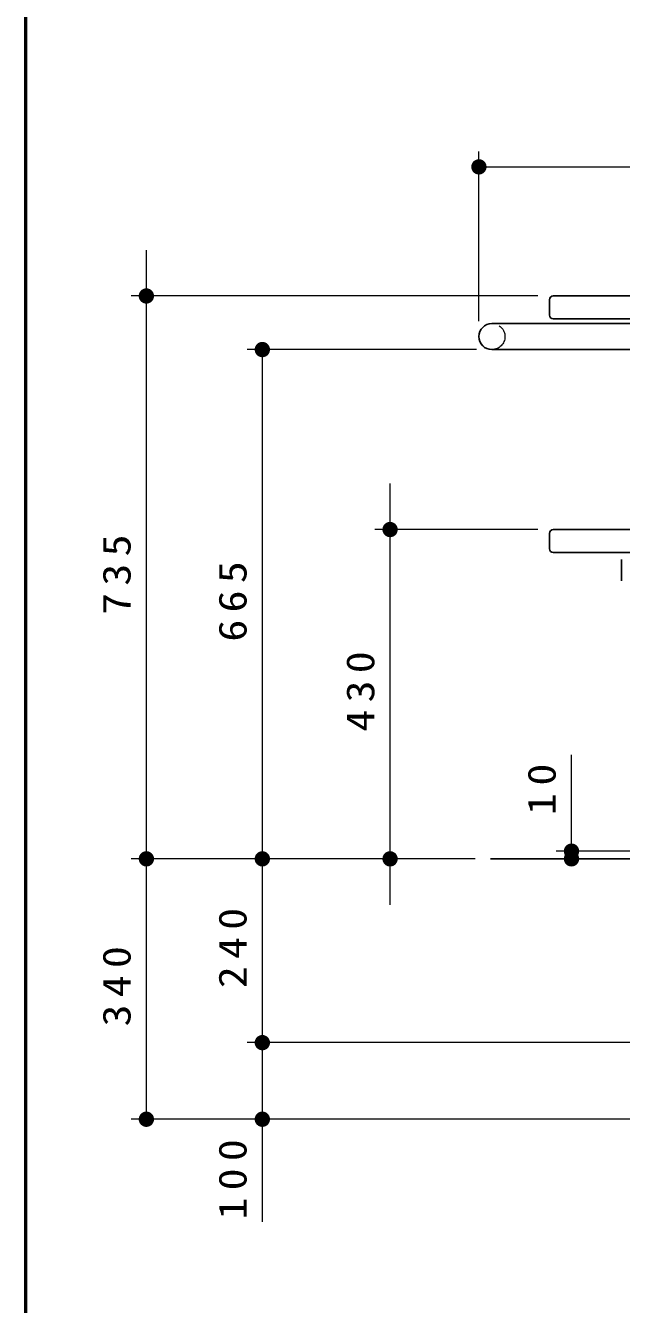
# Model space of a CAD drawing. Units: millimetres on the paper, scale 1:20. Extents: x -365 to 0, y -5 to 257.
# Drawn here: x -365 to -326.1, y 42.9 to 126.4 of the extents above; entities that cross this region are included whole.
import ezdxf

# ---------------------------------------------------------------- set-up
doc = ezdxf.new("R2010")
doc.units = ezdxf.units.MM
doc.linetypes.add('USER1', pattern=[4.5, 2.5, -2])
doc.layers.add('1_20', color=7, linetype='Continuous', lineweight=25)
doc.layers.add('LY_3', color=7, linetype='Continuous', lineweight=13)
doc.styles.add('ＭＳ ゴシック', font='')
doc.styles.get('ＭＳ ゴシック').set_extended_font_data('MS Gothic')

# ---------------------------------------------------------------- blocks, each defined once
blk = doc.blocks.new('filled_dot')
at = {"color": 0, "linetype": 'Continuous', "lineweight": -2, "const_width": 1.25}
blk.add_lwpolyline([(-0.625, 0, 1), (0.625, 0, 1)], format="xyb", close=True, dxfattribs=at)

msp = doc.modelspace()

# ---------------------------------------------------------------- linework, layer by layer
at = {"layer": '1_20', "lineweight": 13}
for p, q in [((-335.411, 107.062), (-335.411, 118.141)), ((-335.411, 117.141), (-306.811, 117.141)), ((-357.116, 68.962), (-357.116, 111.712)), ((-331.561, 108.712), (-358.116, 108.712)), ((-335.561, 105.212), (-350.547, 105.212)), ((-349.547, 71.962), (-349.547, 105.212)), ((-341.209, 68.962), (-341.209, 96.462)), ((-331.561, 93.462), (-342.209, 93.462)), ((-329.37, 71.962), (-329.37, 78.745)), ((-335.651, 71.962), (-358.116, 71.962)), ((-335.651, 71.962), (-358.116, 71.962)), ((-357.116, 54.962), (-357.116, 71.962)), ((-335.651, 71.962), (-350.547, 71.962)), ((-349.547, 59.962), (-349.547, 71.962)), ((-335.651, 71.962), (-342.209, 71.962)), ((-321.061, 72.462), (-330.37, 72.462)), ((-324.061, 59.962), (-350.547, 59.962)), ((-349.547, 48.272), (-349.547, 59.962)), ((-324.061, 54.962), (-358.116, 54.962))]:
    msp.add_line(p, q, dxfattribs=at)
at = {"layer": '1_20', "color": 70}
for p, q in [((-330.561, 108.712), (-256.061, 108.712)), ((-330.811, 107.462), (-330.811, 108.462)), ((-330.561, 107.212), (-256.061, 107.212)), ((-330.811, 92.212), (-330.811, 93.212)), ((-330.561, 93.462), (-256.061, 93.462)), ((-330.561, 91.962), (-256.061, 91.962))]:
    msp.add_line(p, q, dxfattribs=at)
at = {"layer": '1_20', "color": 4}
for p, q in [((-334.561, 106.912), (-252.061, 106.912)), ((-334.561, 105.212), (-252.061, 105.212))]:
    msp.add_line(p, q, dxfattribs=at)
at = {"layer": '1_20', "color": 21}
msp.add_line((-326.11, 91.514), (-326.11, 90.109), dxfattribs=at)
at = {"layer": '1_20'}
msp.add_line((-334.651, 71.962), (-320.561, 71.962), dxfattribs=at)
at = {"layer": '1_20', "color": 4, "linetype": 'USER1', "lineweight": 13}
msp.add_circle((-334.561, 106.062), 0.85, dxfattribs=at)
at = {"layer": '1_20', "color": 70}
for centre, start, end in [((-330.561, 108.462), 90, 180), ((-330.561, 107.462), 180, 270), ((-330.561, 93.212), 90, 180), ((-330.561, 92.212), 180, 270)]:
    msp.add_arc(centre, 0.25, start, end, dxfattribs=at)
at = {"layer": '1_20', "color": 4}
msp.add_arc((-334.561, 106.062), 0.85, 90, 270, dxfattribs=at)
at = {"layer": 'LY_3', "lineweight": 50}
msp.add_line((-365, 257), (-365, 0), dxfattribs=at)

# ---------------------------------------------------------------- block references
at = {"layer": '1_20', "lineweight": 13, "xscale": 0.4, "yscale": 0.4}
msp.add_blockref('filled_dot', (-335.411, 117.141), dxfattribs=at)
for p, rotation in [((-357.116, 108.712), 90), ((-349.547, 105.212), 270), ((-341.209, 93.462), 90), ((-329.37, 72.462), 270), ((-357.116, 71.962), 270), ((-357.116, 71.962), 270), ((-349.547, 71.962), 90), ((-349.547, 71.962), 270), ((-341.209, 71.962), 270), ((-329.37, 71.962), 90), ((-349.547, 59.962), 270), ((-349.547, 59.962), 90), ((-357.116, 54.962), 90), ((-349.547, 54.962), 90)]:
    msp.add_blockref('filled_dot', p, dxfattribs=dict(at, rotation=rotation))

# ---------------------------------------------------------------- texts
at = {"layer": '1_20', "char_height": 1.833, "attachment_point": 8, "rotation": 90, "style": 'ＭＳ ゴシック'}
for s, insert in [('\\T1.33;\\W1.15;735', (-358.116, 90.753)), ('\\T1.33;\\W1.15;665', (-350.547, 89.003)), ('\\T1.33;\\W1.15;430', (-342.209, 83.127)), ('\\T1.34;\\W1.15;10', (-330.37, 76.745)), ('\\T1.33;\\W1.15;240', (-350.547, 66.377)), ('\\T1.33;\\W1.15;340', (-358.116, 63.877)), ('\\T1.33;\\W1.15;100', (-350.547, 51.272))]:
    msp.add_mtext(s, dxfattribs=dict(at, insert=insert))

doc.saveas('drawing.dxf')
